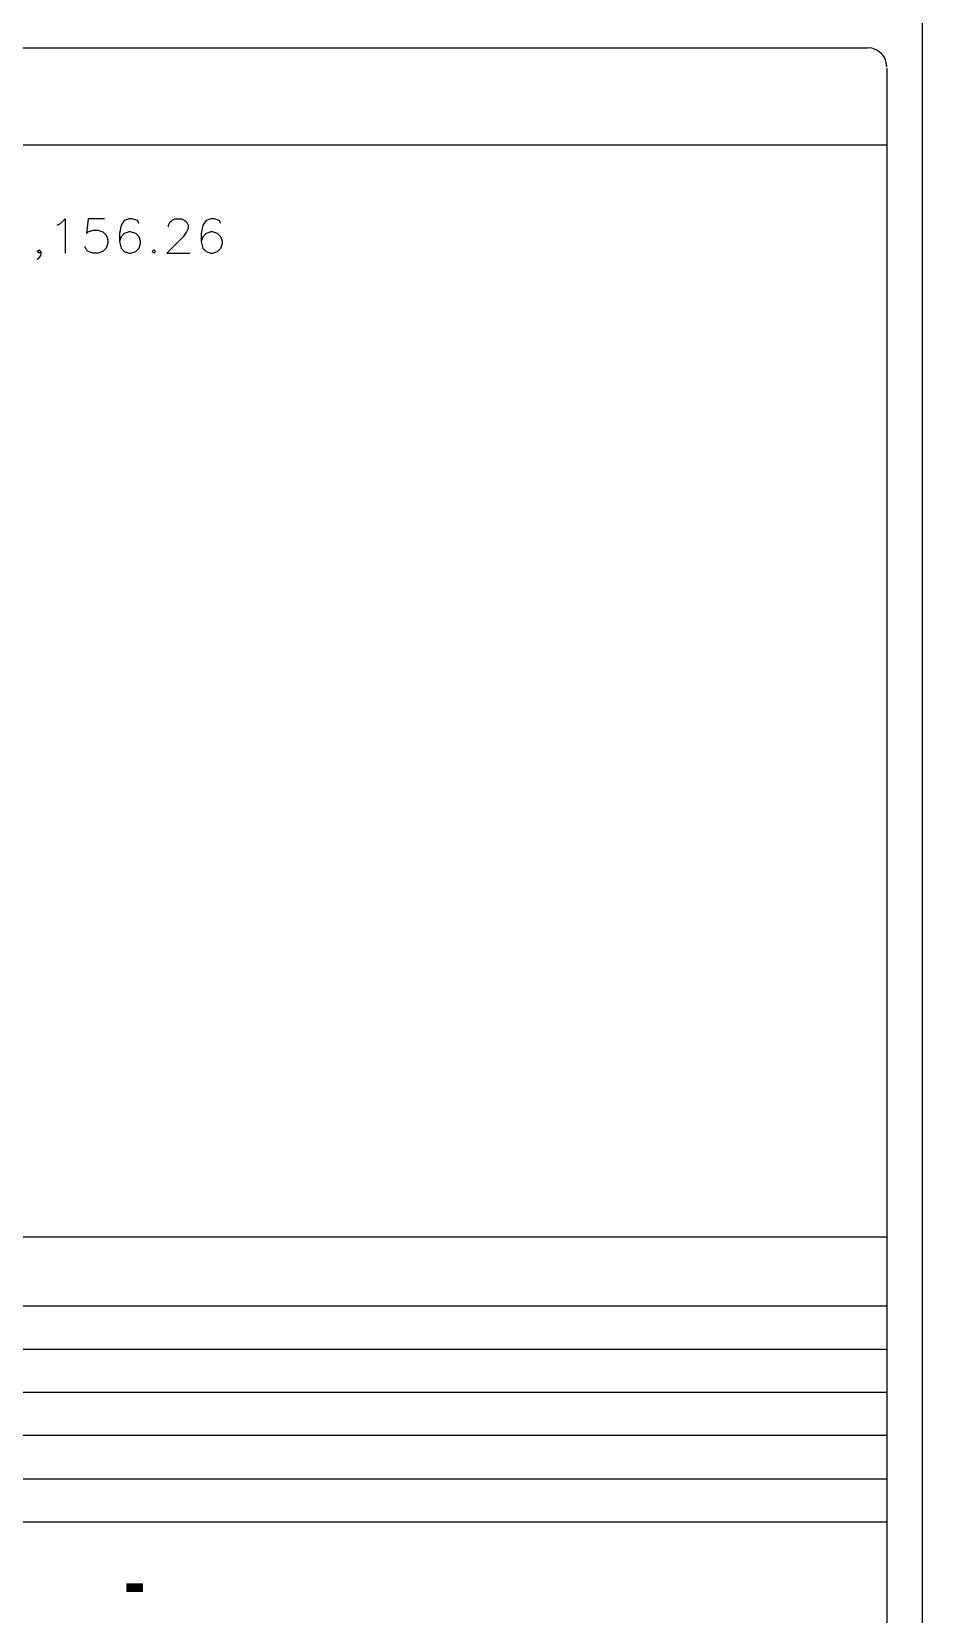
# Model space of a CAD drawing. Header units: inches. Extents: x 5 to 295, y 10 to 227.
# Drawn here: x 269.9 to 294.86, y 80.29 to 124.66 of the extents above; entities that cross this region are included whole.
import ezdxf

# ---------------------------------------------------------------- set-up
doc = ezdxf.new("R2010")
doc.units = ezdxf.units.IN
doc.header["$MEASUREMENT"] = 0
doc.layers.add('1- 1', color=1, linetype='Continuous')
doc.layers.add('1- 3', color=3, linetype='Continuous')

msp = doc.modelspace()

# ---------------------------------------------------------------- hatches: boundary and pattern name
at = {"layer": '1- 3'}
h = msp.add_hatch(color=256, dxfattribs=at)
h.dxf.hatch_style = 2
h.paths.add_polyline_path([(273.006, 80.921), (273.006, 81.142), (272.572, 81.142), (272.572, 80.921)])

# ---------------------------------------------------------------- linework, layer by layer
at = {"layer": '1- 1', "lineweight": 25}
msp.add_lwpolyline([(4.72, 226.632), (4.72, 11.529), (294.863, 11.529), (294.863, 226.632), (4.72, 226.632)], dxfattribs=at)
at = {"layer": '1- 3', "lineweight": 25}
for points in [[(251.885, 124.207), (293.33, 124.207)], [(293.867, 123.638), (293.867, 41.624)], [(251.34, 121.482), (293.867, 121.482)], [(270.613, 119.231), (270.708, 119.278), (270.842, 119.412), (270.842, 118.449)], [(271.94, 119.412), (271.482, 119.412), (271.442, 119.002), (271.482, 119.049), (271.624, 119.096), (271.758, 119.096), (271.901, 119.049), (271.987, 118.954), (272.035, 118.82), (272.035, 118.725), (271.987, 118.591), (271.901, 118.496), (271.758, 118.449), (271.624, 118.449), (271.482, 118.496), (271.442, 118.543), (271.395, 118.63)], [(272.912, 119.278), (272.864, 119.365), (272.722, 119.412), (272.635, 119.412), (272.493, 119.365), (272.406, 119.231), (272.359, 119.002), (272.359, 118.772), (272.406, 118.591), (272.493, 118.496), (272.635, 118.449), (272.675, 118.449), (272.817, 118.496), (272.912, 118.591), (272.951, 118.725), (272.951, 118.772), (272.912, 118.907), (272.817, 119.002), (272.675, 119.049), (272.635, 119.049), (272.493, 119.002), (272.406, 118.907), (272.359, 118.772)], [(273.733, 119.183), (273.733, 119.231), (273.78, 119.325), (273.828, 119.365), (273.915, 119.412), (274.104, 119.412), (274.191, 119.365), (274.239, 119.325), (274.286, 119.231), (274.286, 119.136), (274.239, 119.049), (274.144, 118.907), (273.686, 118.449), (274.333, 118.449)], [(275.202, 119.278), (275.155, 119.365), (275.021, 119.412), (274.926, 119.412), (274.792, 119.365), (274.697, 119.231), (274.649, 119.002), (274.649, 118.772), (274.697, 118.591), (274.792, 118.496), (274.926, 118.449), (274.973, 118.449), (275.108, 118.496), (275.202, 118.591), (275.25, 118.725), (275.25, 118.772), (275.202, 118.907), (275.108, 119.002), (274.973, 119.049), (274.926, 119.049), (274.792, 119.002), (274.697, 118.907), (274.649, 118.772)], [(270.155, 118.496), (270.108, 118.449), (270.06, 118.496), (270.108, 118.543), (270.155, 118.496), (270.155, 118.401), (270.108, 118.314), (270.06, 118.267)], [(273.322, 118.543), (273.275, 118.496), (273.322, 118.449), (273.37, 118.496), (273.322, 118.543)], [(251.34, 90.866), (293.867, 90.866)], [(251.34, 88.93), (293.867, 88.93)], [(251.34, 87.722), (293.867, 87.722)], [(251.34, 86.513), (293.867, 86.513)], [(251.34, 85.305), (293.867, 85.305)], [(251.34, 84.088), (293.867, 84.088)], [(251.34, 82.88), (293.867, 82.88)]]:
    msp.add_lwpolyline(points, dxfattribs=at)
at = {"layer": '1- 3', "lineweight": 0}
msp.add_lwpolyline([(273.006, 80.921), (273.006, 81.142), (272.572, 81.142), (272.572, 80.921), (273.006, 80.921)], dxfattribs=at)
at = {"layer": '1- 3', "lineweight": 25}
msp.add_open_spline([(293.867, 123.67), (293.867, 123.67), (293.852, 123.788), (293.852, 123.788), (293.809, 124.002), (293.652, 124.135), (293.449, 124.191), (293.449, 124.191), (293.322, 124.207), (293.322, 124.207)], degree=3, knots=[0, 0, 0, 0, 1, 1, 1, 2, 2, 2, 3, 3, 3, 3], dxfattribs=at)

doc.saveas('drawing.dxf')
